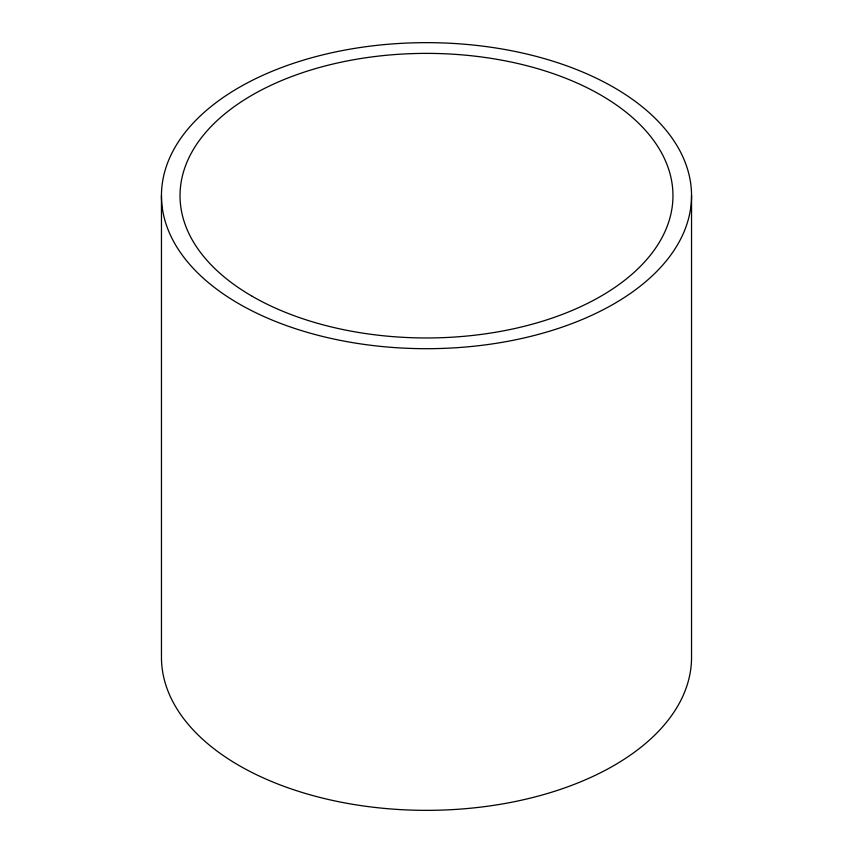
<?xml version="1.0" encoding="UTF-8"?>
<svg xmlns="http://www.w3.org/2000/svg" width="853" height="853" viewBox="0 0 853 853"><rect width="100%" height="100%" fill="white"/><g stroke="black" fill="none" stroke-linecap="round" stroke-linejoin="round"><path stroke-width="1.28" d="M691.538 195.668A265.038 153.018 0 0 1 293.976 328.192A265.038 153.018 0 0 1 293.976 63.154A265.038 153.018 0 0 1 691.538 195.668L691.538 657.332A265.038 153.018 0 0 1 426.5 810.35A265.038 153.018 0 0 1 161.462 657.332L161.462 195.668M252.221 296.29A246.464 142.291 0 0 0 664.562 232.496A246.464 142.291 0 0 0 362.706 58.228A246.464 142.291 0 0 0 252.221 296.29"/></g></svg>
